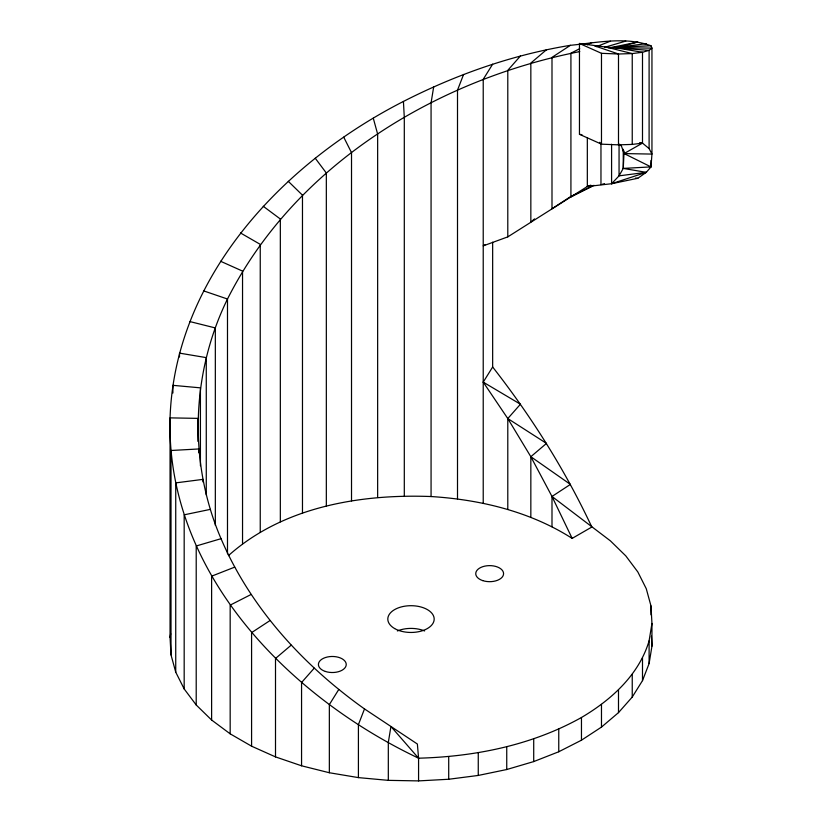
<?xml version="1.0" encoding="UTF-8"?>
<svg xmlns="http://www.w3.org/2000/svg" width="822" height="822" viewBox="0 0 822 822"><rect width="100%" height="100%" fill="white"/><g stroke="black" fill="none" stroke-linecap="round" stroke-linejoin="round"><path stroke-width="1.23" d="M485.35 244.535L483.223 245.87L507.791 236.87L587.329 186.512L611.589 183.717L619.058 175.846L623.251 168.407L624.093 151.022M611.589 144.24L611.589 183.717L637.821 178.271L646.267 172.343L650.993 166.897L651.949 154.084L651.949 48.097L650.993 45.765C625.357 36.384 596.813 42.713 570.417 45.313C512.178 54.838 455.922 74.658 403.427 101.445C283.385 162.715 174.911 276.634 170.051 417.874L170.051 637.42L171.007 654.887L175.733 672.149L184.179 688.939L196.211 704.978L211.614 720.021L230.17 733.83L251.583 746.191L275.504 756.898L301.561 765.796L329.345 772.742L358.413 777.612L388.313 780.355L418.573 780.9L448.709 779.256L478.26 775.444L506.742 769.526L533.714 761.583L558.755 751.76L581.462 740.201L601.478 727.09L618.493 712.633L632.241 697.066L642.496 680.616L649.103 663.559L651.949 646.164L651.949 623.446L650.993 605.978L646.267 588.716L637.821 571.937L625.789 555.888L610.386 540.845L551.994 496.467L530.837 456.713L507.791 418.562L483.223 382.138L492.655 367.002L492.655 242.192M170.051 637.42L170.657 633.69M433.687 86.855L431.067 102.873L431.067 496.539C480.377 499.622 530.159 511.551 572.163 538.389L591.83 527.036C565.115 470.05 531.402 416.559 492.655 367.002M649.103 663.559L649.103 640.852L651.949 623.446M463.587 74.442L457.505 90.153L457.505 498.954M579.757 51.591C435.639 79.96 295.088 165.16 227.489 299.023C191.074 373.291 188.269 462.632 221.036 538.687C250.72 608.126 303.462 665.471 364.495 708.924L358.413 724.624L358.413 777.612M197.907 441.383L197.907 418.377L170.051 417.874C165.941 571.999 287.597 695.936 418.573 758.192C474.89 756.692 531.937 745.225 581.462 717.493C611.188 699.964 639.002 674.913 649.103 640.852M492.655 64.178L483.223 79.323L483.223 503.27M338.777 689.463L329.345 704.608L329.345 772.742M520.439 55.978L507.791 70.322L507.791 236.87M507.791 509.404L507.791 418.562L520.439 404.219L483.223 382.138M314.21 668.183L301.561 682.527L301.561 765.796M546.496 49.741L530.837 63.047L530.837 222.022L534.516 218.899M228.434 555.621C282.922 506.876 360.159 493.837 431.067 496.539M291.163 645.178L275.504 658.484L275.504 756.898M530.837 517.274L530.837 456.713L546.496 443.397L507.791 418.562M570.417 45.313L551.994 57.376L551.994 208.788L570.417 196.715L594.008 185.32M270.006 620.559L251.583 632.632L251.583 746.191M551.994 526.748L551.994 496.467L570.417 484.394L530.837 456.713M579.726 48.683L570.92 53.173L570.92 197.003L591.83 186.368L587.329 186.512L587.329 138.117M587.422 44.768L591.83 42.528M251.08 594.491L230.17 605.136L230.17 733.83M613.777 182.741L611.589 183.717L646.267 172.343L623.251 168.407L623.251 149.285M596.556 46.628L610.386 41.192M587.329 186.512L590.792 185.155M234.671 567.139L211.614 576.181L211.614 720.021M604.509 47.357L625.789 41.1M602.146 184.323L604.509 183.635M221.036 538.687L196.211 545.993L196.211 704.978M611.589 47.45L637.821 42.004L619.058 47.152L608.054 47.768M210.411 509.363L184.179 514.819L184.179 688.939M646.267 43.648L619.058 47.152L650.993 45.765M646.267 172.343L619.058 175.846L619.058 143.994M621.576 47.84L651.949 48.097L649.103 50.358L606.667 47.183L579.459 43.463L579.459 134.305L601.478 144.169L618.493 144.857L632.241 144.415L642.496 143.12L649.103 148.587L651.949 154.084L624.093 153.57L621.576 146.429L620.117 144.477M623.251 168.407L650.993 166.897L650.993 160.516M579.459 43.463L601.478 53.317L618.493 54.005L632.241 53.574L642.496 52.269L649.103 50.358L649.103 148.587M635.416 178.086L637.821 178.271M640.03 142.761L642.496 143.12L642.496 52.269L615.729 47.779M579.459 134.305L581.966 134.695M640.061 142.709L642.496 143.12L624.093 153.57L650.993 166.897M606.667 47.183L632.241 53.574L632.241 144.415M189.759 321.546L215.333 327.937L215.333 525.33M594.512 45.816L618.493 54.005L618.493 144.857M203.507 290.834L227.489 299.023L227.489 553.864M623.251 47.275L624.093 47.584M220.522 261.242L242.541 271.096L242.541 543.64M240.538 232.986L260.245 244.36L260.245 532.039M364.495 708.924L417.381 744.033L418.573 758.192L418.573 780.9M263.245 206.281L280.333 219.001L280.333 521.816M288.286 181.323L302.475 195.174L302.475 513.134M599.741 142.288L601.478 144.169L601.478 53.317M418.573 758.192L390.933 726.484L388.313 742.502L388.313 780.355M315.258 158.245L326.334 173.01L326.334 506.116M343.74 137.182L351.518 152.635L351.518 500.875M551.994 496.467L572.163 538.389M373.291 118.234L377.647 134.12L377.647 497.505M651.404 636.177L651.949 646.164M403.427 101.445L404.301 117.525L404.301 496.046M650.993 605.978L650.993 614.815M642.496 657.908L642.496 680.616M632.241 674.348L632.241 697.066M618.493 689.925L618.493 712.633M601.478 704.382L601.478 727.09M600.964 143.922L600.964 184.673M581.462 717.493L581.462 740.201M558.755 729.052L558.755 751.76M533.714 738.875L533.714 761.583M506.742 746.808L506.742 769.526M478.26 752.726L478.26 775.444M448.709 756.548L448.709 779.256M206.271 494.916L206.271 357.621L179.504 353.131L179.504 356.974M202.942 481.939L202.942 479.38L175.733 482.884L175.733 672.149M200.424 465.745L200.424 387.85L172.897 385.333L172.897 393.029M198.749 452.809L198.749 448.966L171.007 450.487L171.007 654.887M397.375 630.957A23.18 13.378 0 0 1 424.625 630.957M394.611 628.542A23.18 13.378 0 0 0 433.389 622.542A23.18 13.378 0 0 0 404.999 606.153A23.18 13.378 0 0 0 394.611 628.542M482.72 580.609A13.912 8.025 0 0 0 503.578 573.653A13.912 8.025 0 0 0 482.72 566.697A13.912 8.025 0 0 0 482.72 580.609M325.368 671.451A13.912 8.025 0 0 0 346.237 664.505A13.912 8.025 0 0 0 325.368 657.549A13.912 8.025 0 0 0 325.368 671.451"/></g></svg>
